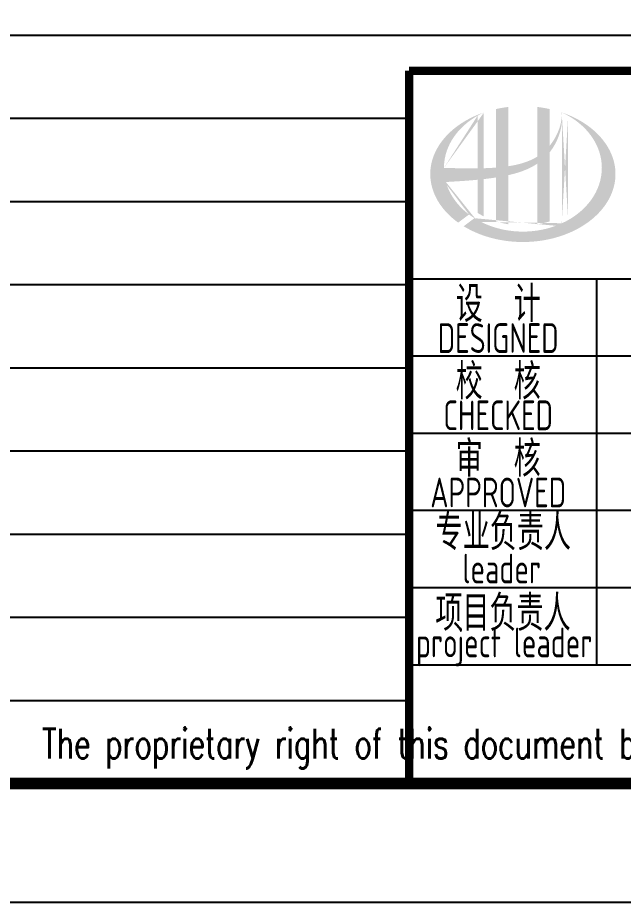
# Model space of a CAD drawing. Extents: x 5279878 to 5976284, y -275259 to -27697.
# Drawn here: x 5377429 to 5382531, y -149352 to -141905 of the extents above; entities that cross this region are included whole.
import ezdxf
from ezdxf.enums import TextEntityAlignment as Align

# ---------------------------------------------------------------- set-up
doc = ezdxf.new("R2010")
doc.units = 0
doc.header["$LTSCALE"] = 1000
doc.header["$MEASUREMENT"] = 0
doc.layers.get('0').update_dxf_attribs({"linetype": 'CONTINUOUS'})
doc.layers.add('PUB_TITLE', color=4, linetype='CONTINUOUS')
doc.layers.add('图层线', color=8, linetype='CONTINUOUS')
doc.styles.add('AHD', font='sceie.shx', dxfattribs={"width": 0.7, "bigfont": 'sceic.shx'})
doc.styles.add('ECEC_TQ', font='txt_l.shx', dxfattribs={"bigfont": 'hztxt_l.shx'})

msp = doc.modelspace()

# ---------------------------------------------------------------- hatches: boundary and pattern name
h = msp.add_hatch(color=256)
edge = h.paths.add_edge_path()
edge.add_spline(control_points=[(5381563.3, -143230.1), (5381569.4, -143228.7), (5381575.5, -143227.3), (5381624.6, -143215.4), (5381667.2, -143202.4), (5381742.2, -143171.3), (5381775.1, -143154.3), (5381806, -143133.7)], knot_values=[61.629012, 61.629012, 61.629012, 61.629012, 63.330431, 63.330431, 75.353634, 75.353634, 85.398649, 85.398649, 85.398649, 85.398649], degree=3, periodic=0)
edge.add_line((5381806, -143133.7), (5381806, -143644))
edge.add_spline(control_points=[(5381806, -143644), (5381823.2, -143641.2), (5381840.2, -143637.9), (5381874.9, -143629.8), (5381892.6, -143625), (5381910, -143619.5)], knot_values=[4.908456, 4.908456, 4.908456, 4.908456, 4.992821, 4.992821, 5.083034, 5.083034, 5.083034, 5.083034], degree=3, periodic=0)
edge.add_line((5381910, -143619.5), (5381910, -143038.1))
edge.add_spline(control_points=[(5381910, -143038.1), (5381918.6, -143027.2), (5381926.8, -143015.8), (5381952.9, -142976.2), (5381968.6, -142946.2), (5381997.8, -142873.4), (5382009.1, -142829.6), (5382013.7, -142784.3), (5382013.9, -142783), (5382014, -142781.8)], knot_values=[97.991744, 97.991744, 97.991744, 97.991744, 101.64219, 101.64219, 110.337975, 110.337975, 121.934322, 121.934322, 122.270691, 122.270691, 122.270691, 122.270691], degree=3, periodic=0)
edge.add_line((5382014, -142781.8), (5382014, -142711.3))
edge.add_spline(control_points=[(5382014, -142711.3), (5382013.9, -142719), (5382013.6, -142726.7), (5382013, -142734.4)], knot_values=[126.194075, 126.194075, 126.194075, 126.194075, 128.396762, 128.396762, 128.396762, 128.396762], degree=3, periodic=0)
edge.add_spline(control_points=[(5382013, -142734.4), (5382012.5, -142740.6), (5382011.9, -142746.8), (5382011.1, -142753)], knot_values=[124.417049, 124.417049, 124.417049, 124.417049, 126.194075, 126.194075, 126.194075, 126.194075], degree=3, periodic=0)
edge.add_spline(control_points=[(5382011.1, -142753), (5382010, -142762.1), (5382008.5, -142771.2), (5382006.7, -142780.3)], knot_values=[121.80529, 121.80529, 121.80529, 121.80529, 124.417049, 124.417049, 124.417049, 124.417049], degree=3, periodic=0)
edge.add_spline(control_points=[(5382006.7, -142780.3), (5382004.3, -142792.5), (5382001.4, -142804.6), (5381997.9, -142816.6)], knot_values=[118.31574, 118.31574, 118.31574, 118.31574, 121.80529, 121.80529, 121.80529, 121.80529], degree=3, periodic=0)
edge.add_spline(control_points=[(5381997.9, -142816.6), (5381994.4, -142828.7), (5381990.4, -142840.7), (5381985.8, -142852.6)], knot_values=[114.795988, 114.795988, 114.795988, 114.795988, 118.31574, 118.31574, 118.31574, 118.31574], degree=3, periodic=0)
edge.add_spline(control_points=[(5381985.8, -142852.6), (5381981.3, -142864.3), (5381976.4, -142875.8), (5381970.9, -142887.2)], knot_values=[111.329641, 111.329641, 111.329641, 111.329641, 114.795988, 114.795988, 114.795988, 114.795988], degree=3, periodic=0)
edge.add_spline(control_points=[(5381970.9, -142887.2), (5381965.4, -142898.7), (5381959.4, -142910.1), (5381952.9, -142921.2)], knot_values=[107.79529, 107.79529, 107.79529, 107.79529, 111.329641, 111.329641, 111.329641, 111.329641], degree=3, periodic=0)
edge.add_spline(control_points=[(5381952.9, -142921.2), (5381946.6, -142932), (5381939.9, -142942.5), (5381932.8, -142952.8)], knot_values=[104.343579, 104.343579, 104.343579, 104.343579, 107.79529, 107.79529, 107.79529, 107.79529], degree=3, periodic=0)
edge.add_spline(control_points=[(5381932.8, -142952.8), (5381925.6, -142963.2), (5381918, -142973.2), (5381910, -142982.9)], knot_values=[100.8507, 100.8507, 100.8507, 100.8507, 104.343579, 104.343579, 104.343579, 104.343579], degree=3, periodic=0)
edge.add_line((5381910, -142982.9), (5381910, -142673.7))
edge.add_spline(control_points=[(5381910, -142673.7), (5381875.9, -142666.1), (5381841.2, -142660.2), (5381806, -142656.1)], knot_values=[4.423999, 4.423999, 4.423999, 4.423999, 4.558741, 4.558741, 4.558741, 4.558741], degree=3, periodic=0)
edge.add_line((5381806, -142656.1), (5381806, -143074.3))
edge.add_spline(control_points=[(5381806, -143074.3), (5381734, -143118.8), (5381649.8, -143142), (5381563.3, -143155.1)], knot_values=[63.246215, 63.246215, 63.246215, 63.246215, 87.689124, 87.689124, 87.689124, 87.689124], degree=3, periodic=0)
edge.add_line((5381563.3, -143155.1), (5381563.3, -142656.1))
edge.add_spline(control_points=[(5381563.3, -142656.1), (5381528.2, -142660.2), (5381493.4, -142666.1), (5381459.3, -142673.6)], knot_values=[4.866038, 4.866038, 4.866038, 4.866038, 5.000777, 5.000777, 5.000777, 5.000777], degree=3, periodic=0)
edge.add_line((5381459.3, -142673.6), (5381459.3, -143166.5))
edge.add_spline(control_points=[(5381459.3, -143166.5), (5381457.6, -143166.6), (5381422.7, -143169.3), (5381388.1, -143171), (5381355.3, -143172)], knot_values=[43.657356, 43.657356, 43.657356, 43.657356, 44.134253, 53.497092, 53.497092, 53.497092, 53.497092], degree=3, periodic=0)
edge.add_line((5381355.3, -143172), (5381355.3, -142702.9))
edge.add_spline(control_points=[(5381355.3, -142702.9), (5381338.3, -142708.8), (5381321.5, -142715), (5381305.1, -142721.8)], knot_values=[5.14157, 5.14157, 5.14157, 5.14157, 5.212921, 5.212921, 5.212921, 5.212921], degree=3, periodic=0)
edge.add_spline(control_points=[(5381305.1, -142721.8), (5381298.2, -142724.6), (5381291.4, -142727.5), (5381259.1, -142741.7), (5381234.6, -142753.9), (5381211.1, -142767.2)], knot_values=[5.212921, 5.212921, 5.212921, 5.212921, 5.24296, 5.24296, 5.355623, 5.355623, 5.355623, 5.355623], degree=3, periodic=0)
edge.add_spline(control_points=[(5381211.1, -142767.2), (5381196.2, -142775.5), (5381181.8, -142784.3), (5381167.8, -142793.4)], knot_values=[5.355623, 5.355623, 5.355623, 5.355623, 5.426974, 5.426974, 5.426974, 5.426974], degree=3, periodic=0)
edge.add_spline(control_points=[(5381167.8, -142793.4), (5381160.4, -142798.2), (5381153.1, -142803.1), (5381139.6, -142812.6), (5381133.4, -142817.1), (5381127.3, -142821.7)], knot_values=[5.426974, 5.426974, 5.426974, 5.426974, 5.464765, 5.464765, 5.498325, 5.498325, 5.498325, 5.498325], degree=3, periodic=0)
edge.add_spline(control_points=[(5381127.3, -142821.7), (5381101.2, -142841.3), (5381077.1, -142862.2), (5381055.2, -142884.1)], knot_values=[5.498325, 5.498325, 5.498325, 5.498325, 5.641027, 5.641027, 5.641027, 5.641027], degree=3, periodic=0)
edge.add_spline(control_points=[(5381055.2, -142884.1), (5381048.2, -142891.1), (5381041.5, -142898.2), (5381021, -142920.8), (5381008.1, -142936.6), (5380996.3, -142952.8)], knot_values=[5.641027, 5.641027, 5.641027, 5.641027, 5.686569, 5.686569, 5.783729, 5.783729, 5.783729, 5.783729], degree=3, periodic=0)
edge.add_spline(control_points=[(5380996.3, -142952.8), (5380981.2, -142973.6), (5380967.9, -142995), (5380954.8, -143020), (5380953.2, -143023.2), (5380951.6, -143026.3)], knot_values=[5.783729, 5.783729, 5.783729, 5.783729, 5.908374, 5.908374, 5.92643, 5.92643, 5.92643, 5.92643], degree=3, periodic=0)
edge.add_spline(control_points=[(5380951.6, -143026.3), (5380939.1, -143051.5), (5380929.1, -143077.1), (5380921.6, -143103)], knot_values=[5.92643, 5.92643, 5.92643, 5.92643, 6.069132, 6.069132, 6.069132, 6.069132], degree=3, periodic=0)
edge.add_spline(control_points=[(5380921.6, -143103), (5380918.4, -143114.1), (5380915.6, -143125.3), (5380910.2, -143151.5), (5380908, -143166.5), (5380906.5, -143181.6)], knot_values=[6.069132, 6.069132, 6.069132, 6.069132, 6.130179, 6.130179, 6.211834, 6.211834, 6.211834, 6.211834], degree=3, periodic=0)
edge.add_spline(control_points=[(5380906.5, -143181.6), (5380905.3, -143194.7), (5380904.7, -143207.9), (5380904.7, -143221.1)], knot_values=[6.211834, 6.211834, 6.211834, 6.211834, 6.283185, 6.283185, 6.283185, 6.283185], degree=3, periodic=0)
edge.add_spline(control_points=[(5380904.7, -143221.1), (5380904.7, -143230.5), (5380905, -143239.8), (5380905.6, -143249.1)], knot_values=[6.283185, 6.283185, 6.283185, 6.283185, 6.333655, 6.333655, 6.333655, 6.333655], degree=3, periodic=0)
edge.add_spline(control_points=[(5380905.6, -143249.1), (5380906.9, -143267.8), (5380909.4, -143286.4), (5380913.1, -143304.9)], knot_values=[6.333655, 6.333655, 6.333655, 6.333655, 6.434594, 6.434594, 6.434594, 6.434594], degree=3, periodic=0)
edge.add_spline(control_points=[(5380913.1, -143304.9), (5380913.4, -143306.1), (5380913.6, -143307.3), (5380917.6, -143325.8), (5380922.3, -143343), (5380928.2, -143360)], knot_values=[6.434594, 6.434594, 6.434594, 6.434594, 6.441278, 6.441278, 6.535532, 6.535532, 6.535532, 6.535532], degree=3, periodic=0)
edge.add_spline(control_points=[(5380928.2, -143360), (5380934.5, -143378.2), (5380942, -143396.3), (5380950.7, -143414.1)], knot_values=[6.535532, 6.535532, 6.535532, 6.535532, 6.636471, 6.636471, 6.636471, 6.636471], degree=3, periodic=0)
edge.add_spline(control_points=[(5380950.7, -143414.1), (5380952.9, -143418.6), (5380955.2, -143423), (5380964.5, -143440.7), (5380972.2, -143453.7), (5380980.6, -143466.5)], knot_values=[6.636471, 6.636471, 6.636471, 6.636471, 6.661894, 6.661894, 6.73741, 6.73741, 6.73741, 6.73741], degree=3, periodic=0)
edge.add_spline(control_points=[(5380980.6, -143466.5), (5380991.8, -143483.7), (5381004.2, -143500.5), (5381017.7, -143516.9)], knot_values=[6.73741, 6.73741, 6.73741, 6.73741, 6.838349, 6.838349, 6.838349, 6.838349], degree=3, periodic=0)
edge.add_spline(control_points=[(5381017.7, -143516.9), (5381023.6, -143524), (5381029.7, -143531.1), (5381044.3, -143547.1), (5381052.8, -143555.9), (5381061.7, -143564.5)], knot_values=[6.838349, 6.838349, 6.838349, 6.838349, 6.88251, 6.88251, 6.939288, 6.939288, 6.939288, 6.939288], degree=3, periodic=0)
edge.add_spline(control_points=[(5381061.7, -143564.5), (5381077.5, -143579.9), (5381094.3, -143594.7), (5381112.2, -143608.9)], knot_values=[6.939288, 6.939288, 6.939288, 6.939288, 7.040227, 7.040227, 7.040227, 7.040227], degree=3, periodic=0)
edge.add_spline(control_points=[(5381112.2, -143608.9), (5381121.2, -143616), (5381130.4, -143623), (5381139.8, -143629.8)], knot_values=[7.040227, 7.040227, 7.040227, 7.040227, 7.090696, 7.090696, 7.090696, 7.090696], degree=3, periodic=0)
edge.add_line((5381139.8, -143629.8), (5381231, -143561.4))
edge.add_ellipse((5381684.7, -143169.1), major_axis=(665, 0), ratio=0.806676, start_angle=192.81901, end_angle=226.98533, ccw=False)
edge.add_spline(control_points=[(5381036.2, -143288.2), (5381060.3, -143286.7), (5381084.3, -143285.2), (5381173, -143279.7), (5381237.8, -143275.4), (5381303.3, -143269)], knot_values=[11.398263, 11.398263, 11.398263, 11.398263, 18.40729, 18.40729, 37.18094, 37.18094, 37.18094, 37.18094], degree=3, periodic=0)
edge.add_line((5381303.3, -143269), (5381303.3, -143548.1))
edge.add_spline(control_points=[(5381303.3, -143548.1), (5381306.9, -143550.4), (5381310.5, -143552.6), (5381327.4, -143562.7), (5381341.2, -143570.3), (5381355.3, -143577.5)], knot_values=[4.049945, 4.049945, 4.049945, 4.049945, 4.072021, 4.072021, 4.153257, 4.153257, 4.153257, 4.153257], degree=3, periodic=0)
edge.add_line((5381355.3, -143577.5), (5381355.3, -143263.6))
edge.add_spline(control_points=[(5381355.3, -143263.6), (5381387.5, -143259.9), (5381419.9, -143255.7), (5381454.8, -143250.3), (5381457, -143250), (5381459.3, -143249.6)], knot_values=[42.135009, 42.135009, 42.135009, 42.135009, 51.307228, 51.307228, 51.948574, 51.948574, 51.948574, 51.948574], degree=3, periodic=0)
edge.add_line((5381459.3, -143249.6), (5381459.3, -143619.5))
edge.add_spline(control_points=[(5381459.3, -143619.5), (5381493, -143630.1), (5381527.8, -143638.3), (5381563.3, -143644)], knot_values=[4.34174, 4.34174, 4.34174, 4.34174, 4.516316, 4.516316, 4.516316, 4.516316], degree=3, periodic=0)
edge.add_line((5381563.3, -143644), (5381563.3, -143230.1))
edge = h.paths.add_edge_path(flags=16)
edge.add_ellipse((5381684.7, -143169.1), major_axis=(665, 0), ratio=0.806676, start_angle=124.98746, end_angle=179.99898, ccw=False)
edge.add_line((5381303.3, -142729.6), (5381303.3, -143173.2))
edge.add_spline(control_points=[(5381303.3, -143173.2), (5381208, -143174.5), (5381114, -143171.5), (5381019.6, -143169.1)], knot_values=[11.27373, 11.27373, 11.27373, 11.27373, 38.687513, 38.687513, 38.687513, 38.687513], degree=3, periodic=0)
edge = h.paths.add_edge_path()
edge.add_spline(control_points=[(5381185.8, -143660.2), (5381216.9, -143679.2), (5381250, -143696.5), (5381334.6, -143733.7), (5381387.9, -143751.6), (5381498.6, -143778.2), (5381556.1, -143786.9), (5381672.2, -143794.7), (5381730.9, -143793.7), (5381846.5, -143782.2), (5381903.4, -143771.7), (5382012.4, -143741.7), (5382064.5, -143722.1), (5382161.4, -143675.3), (5382206.2, -143647.9), (5382286.2, -143587), (5382321.3, -143553.4), (5382380.7, -143481.9), (5382404.8, -143444), (5382441.2, -143365.9), (5382453.4, -143325.7), (5382466, -143244.5), (5382466.3, -143203.5), (5382454.8, -143122), (5382443, -143081.5), (5382407.4, -143002.8), (5382383.6, -142964.6), (5382324.8, -142892.4), (5382289.8, -142858.5), (5382210, -142796.8), (5382165.2, -142769.1), (5382084, -142729.3), (5382049.6, -142715.1), (5382014, -142702.9)], knot_values=[0.886421, 0.886421, 0.886421, 0.886421, 1.040557, 1.040557, 1.261172, 1.261172, 1.481788, 1.481788, 1.702404, 1.702404, 1.92302, 1.92302, 2.143636, 2.143636, 2.364252, 2.364252, 2.584868, 2.584868, 2.805484, 2.805484, 3.026099, 3.026099, 3.246715, 3.246715, 3.46852, 3.46852, 3.690325, 3.690325, 3.91213, 3.91213, 4.133935, 4.133935, 4.283209, 4.283209, 4.283209, 4.283209], degree=3, periodic=0)
edge.add_line((5382014, -142702.9), (5382014, -142703))
edge.add_spline(control_points=[(5382014, -142703), (5382014, -142705.8), (5382014, -142708.6), (5382014, -142711.3)], knot_values=[128.396762, 128.396762, 128.396762, 128.396762, 129.192193, 129.192193, 129.192193, 129.192193], degree=3, periodic=0)
edge.add_line((5382014, -142711.3), (5382014, -143635.2))
edge.add_ellipse((5381684.7, -143169.1), major_axis=(665, 0), ratio=0.806676, start_angle=232.10542, end_angle=299.68334, ccw=False)
edge.add_line((5381276.2, -143592.5), (5381185.8, -143660.2))
edge = h.paths.add_edge_path(flags=16)
edge.add_ellipse((5381684.7, -143169.1), major_axis=(665, 0), ratio=0.806676, start_angle=304.98746, end_angle=415.01211, ccw=False)
edge.add_line((5382066, -143608.6), (5382066, -142729.6))

# ---------------------------------------------------------------- linework, layer by layer
for p, q in [((5380726.8, -144101.7), (5391726.8, -144101.7)), ((5382306.8, -147351.7), (5382306.8, -144101.7)), ((5382306.8, -147351.7), (5382306.8, -144101.7)), ((5382306.8, -147351.7), (5382306.8, -144101.7)), ((5380726.8, -144751.7), (5386226.8, -144751.7)), ((5380726.8, -145401.7), (5386226.8, -145401.7)), ((5380726.8, -146051.7), (5386226.8, -146051.7)), ((5380726.8, -146701.7), (5386226.8, -146701.7)), ((5380726.8, -147351.7), (5398726.8, -147351.7)), ((5380726.8, -148351.7), (5398726.8, -148351.7))]:
    msp.add_line(p, q)
at = {"const_width": 70}
for points in [[(5398726.8, -142351.7), (5380726.8, -142351.7)], [(5380726.8, -142351.7), (5380726.8, -148351.7)]]:
    msp.add_lwpolyline(points, dxfattribs=at)
at = {"layer": 'PUB_TITLE'}
msp.add_lwpolyline([(5315626.8, -149351.7), (5399726.8, -149351.7), (5399726.8, -89951.7), (5315626.8, -89951.7)], close=True, dxfattribs=at)
at = {"layer": 'PUB_TITLE', "const_width": 100}
msp.add_lwpolyline([(5318126.8, -148351.7), (5398726.8, -148351.7), (5398726.8, -90951.7), (5318126.8, -90951.7)], close=True, dxfattribs=at)
at = {"layer": '图层线'}
for p, q in [((5318126.8, -142051.7), (5398726.8, -142051.7)), ((5318126.8, -142751.7), (5380726.8, -142751.7)), ((5318126.8, -143451.7), (5380726.8, -143451.7)), ((5318126.8, -144151.7), (5380726.8, -144151.7)), ((5318126.8, -144851.7), (5380726.8, -144851.7)), ((5318126.8, -145551.7), (5380726.8, -145551.7)), ((5318126.8, -146251.7), (5380726.8, -146251.7)), ((5318126.8, -146951.7), (5380726.8, -146951.7)), ((5318126.8, -147651.7), (5380726.8, -147651.7))]:
    msp.add_line(p, q, dxfattribs=at)

# ---------------------------------------------------------------- texts
for s, height, style, width, p in [('设  计', 300, 'AHD', 0.8, (5381476.8, -144301.7)), ('设  计', 300, 'AHD', 0.8, (5381476.8, -144301.7)), ('DESIGNED', 250, 'AHD', 0.8, (5381476.8, -144601.7)), ('DESIGNED', 250, 'AHD', 0.8, (5381476.8, -144601.7)), ('校  核', 300, 'AHD', 0.8, (5381476.8, -144951.7)), ('校  核', 300, 'AHD', 0.8, (5381476.8, -144951.7)), ('CHECKED', 250, 'AHD', 0.8, (5381476.8, -145251.7)), ('CHECKED', 250, 'AHD', 0.8, (5381476.8, -145251.7)), ('审  核', 300, 'AHD', 0.8, (5381476.8, -145601.7)), ('审  核', 300, 'AHD', 0.8, (5381476.8, -145601.7)), ('APPROVED', 250, 'AHD', 0.8, (5381476.8, -145901.7)), ('APPROVED', 250, 'AHD', 0.8, (5381476.8, -145901.7)), ('专业负责人', 300, 'AHD', 0.8, (5381519.8, -146221.7)), ('leader', 250, 'AHD', 0.8, (5381506.8, -146541.7)), ('项目负责人', 300, 'AHD', 0.8, (5381516.8, -146901.7)), ('project leader', 250, 'AHD', 0.8, (5381526.8, -147201.7)), ('The proprietary right of this document belongs to Anhui Huadong Chemical And Medical Engineering  Co.,Ltd.  and any replication or transfer to the 3rd. side is forbidden without its permission. ', 250, 'ECEC_TQ', 0.72, (5389726.8, -148051.7))]:
    msp.add_text(s, height=height, dxfattribs=dict(style=style, width=width)).set_placement(p, align=Align.MIDDLE)

doc.saveas('drawing.dxf')
